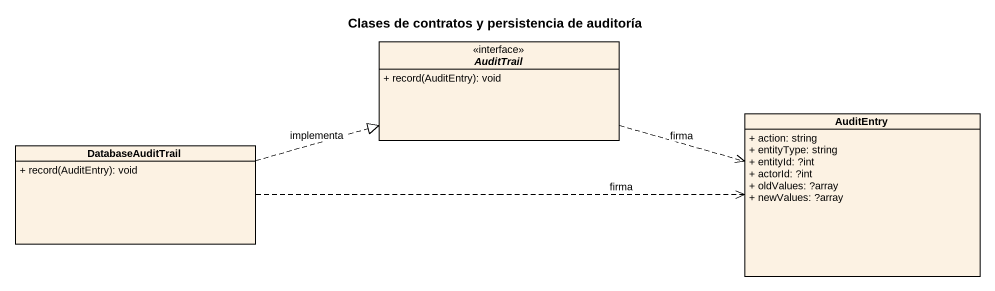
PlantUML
@startuml
title Clases de contratos y persistencia de auditoría
hide circle
hide empty members
skinparam classAttributeIconSize 0
interface AuditTrail {
  + record(AuditEntry): void
}
class AuditEntry {
  + action: string
  + entityType: string
  + entityId: ?int
  + actorId: ?int
  + oldValues: ?array
  + newValues: ?array
}
class DatabaseAuditTrail {
  + record(AuditEntry): void
}
AuditTrail .right.> AuditEntry : firma
DatabaseAuditTrail .right.|> AuditTrail : implementa
DatabaseAuditTrail .right.> AuditEntry : firma
@enduml
